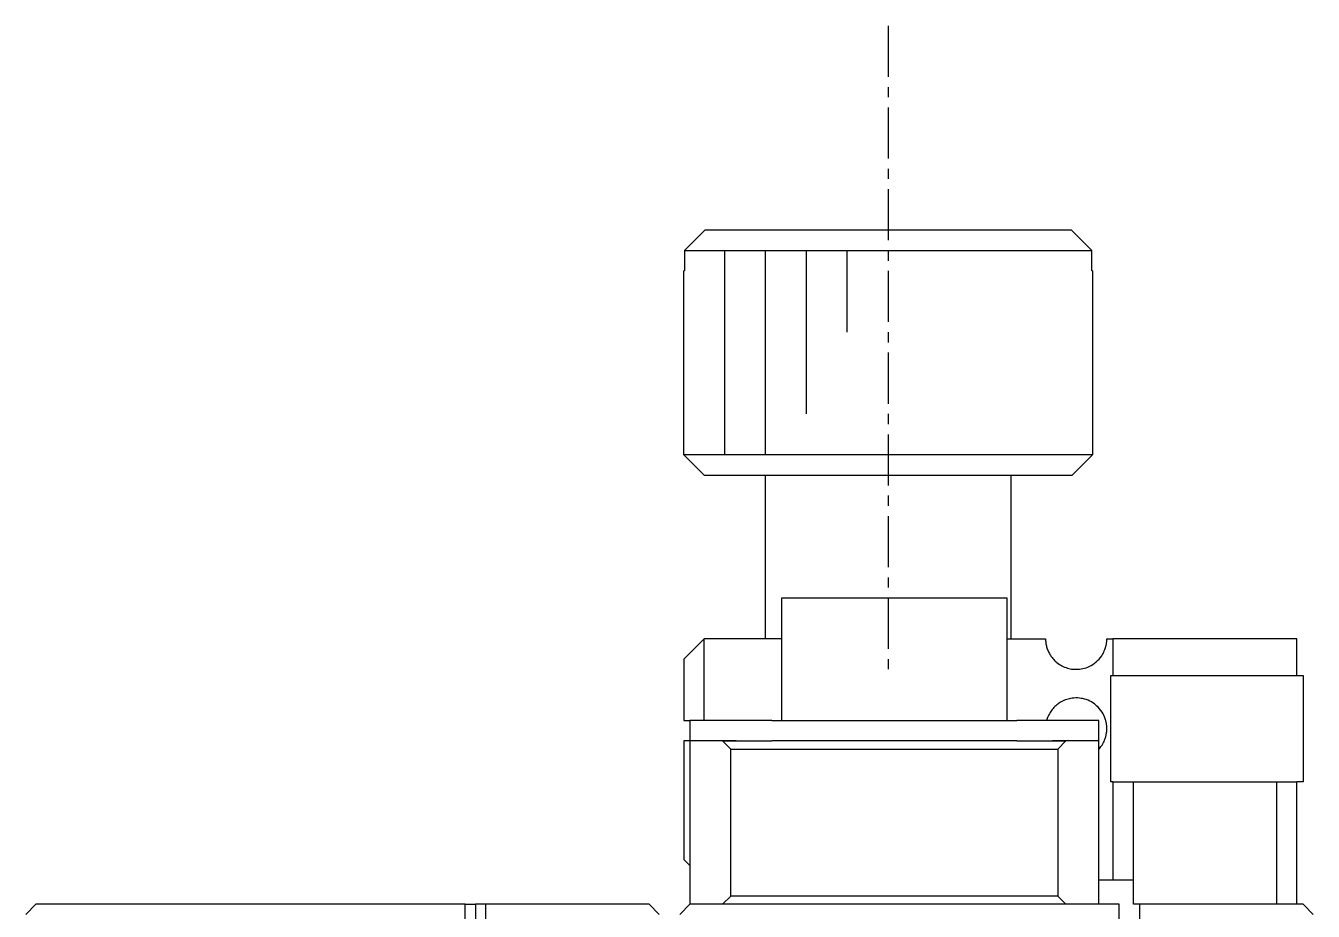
# Model space of a CAD drawing. Extents: x 10 to 347, y 10 to 222.
# Drawn here: x 315.2 to 346.7, y 157.32 to 178.99 of the extents above; entities that cross this region are included whole.
import ezdxf

# ---------------------------------------------------------------- set-up
doc = ezdxf.new("R2010")
doc.units = 0
doc.linetypes.add('CENTER', pattern=[2, 1.25, -0.25, 0.25, -0.25])
doc.layers.get('0').update_dxf_attribs({"linetype": 'CONTINUOUS'})
doc.layers.add('CENTER', color=1, linetype='CENTER')

msp = doc.modelspace()

# ---------------------------------------------------------------- linework, layer by layer
at = {"color": 7, "linetype": 'CONTINUOUS'}
for p, q in [((331.822, 173.994), (331.32, 173.494)), ((340.786, 173.994), (331.822, 173.994)), ((341.288, 173.494), (340.786, 173.994)), ((331.32, 173.494), (341.288, 173.494)), ((331.32, 173.494), (331.32, 172.994)), ((341.288, 172.994), (341.288, 173.494)), ((331.32, 172.994), (331.304, 172.994)), ((331.304, 168.494), (331.304, 172.994)), ((341.304, 172.994), (341.288, 172.994)), ((341.304, 172.994), (341.304, 168.494)), ((341.304, 168.494), (331.304, 168.494)), ((331.804, 167.994), (331.304, 168.494)), ((341.304, 168.494), (340.804, 167.994)), ((331.804, 167.994), (340.804, 167.994)), ((333.304, 163.994), (333.304, 167.994)), ((339.304, 167.994), (339.304, 163.994)), ((333.704, 164.994), (339.204, 164.994)), ((333.704, 161.994), (333.704, 164.994)), ((339.204, 164.994), (339.204, 161.994)), ((331.304, 163.494), (331.804, 163.994)), ((331.804, 161.994), (331.804, 163.994)), ((333.704, 163.994), (331.804, 163.994)), ((339.204, 163.994), (340.154, 163.994)), ((340.154, 163.994), (340.154, 163.968)), ((340.154, 163.968), (340.156, 163.943)), ((340.156, 163.943), (340.158, 163.918)), ((340.158, 163.918), (340.161, 163.893)), ((340.161, 163.893), (340.165, 163.868)), ((340.165, 163.868), (340.169, 163.843)), ((340.169, 163.843), (340.175, 163.818)), ((340.175, 163.818), (340.181, 163.793)), ((341.622, 163.777), (341.629, 163.803)), ((341.629, 163.803), (341.633, 163.816)), ((341.633, 163.816), (341.636, 163.83)), ((341.636, 163.83), (341.639, 163.845)), ((341.639, 163.845), (341.642, 163.858)), ((341.642, 163.858), (341.644, 163.872)), ((341.644, 163.872), (341.646, 163.887)), ((341.646, 163.887), (341.648, 163.902)), ((341.648, 163.902), (341.65, 163.917)), ((341.65, 163.917), (341.651, 163.932)), ((341.651, 163.932), (341.652, 163.944)), ((341.652, 163.944), (341.653, 163.957)), ((341.653, 163.957), (341.654, 163.969)), ((341.654, 163.981), (341.654, 163.994)), ((341.654, 163.994), (341.804, 163.994)), ((341.654, 163.969), (341.654, 163.981)), ((346.304, 163.994), (341.804, 163.994)), ((341.804, 163.994), (341.804, 163.094)), ((346.304, 163.094), (346.304, 163.994)), ((331.304, 163.494), (331.304, 161.994)), ((340.181, 163.793), (340.189, 163.768)), ((340.189, 163.768), (340.196, 163.745)), ((340.196, 163.745), (340.205, 163.721)), ((340.205, 163.721), (340.215, 163.698)), ((340.215, 163.698), (340.225, 163.676)), ((340.225, 163.676), (340.236, 163.653)), ((340.236, 163.653), (340.247, 163.632)), ((340.247, 163.632), (340.26, 163.61)), ((340.26, 163.61), (340.273, 163.589)), ((340.273, 163.589), (340.286, 163.569)), ((340.286, 163.569), (340.3, 163.549)), ((340.3, 163.549), (340.314, 163.53)), ((340.314, 163.53), (340.333, 163.507)), ((340.333, 163.507), (340.353, 163.485)), ((341.429, 163.458), (341.464, 163.495)), ((341.464, 163.495), (341.497, 163.534)), ((341.497, 163.534), (341.528, 163.577)), ((341.528, 163.577), (341.545, 163.605)), ((341.545, 163.605), (341.562, 163.633)), ((341.562, 163.633), (341.577, 163.663)), ((341.577, 163.663), (341.592, 163.695)), ((341.592, 163.695), (341.599, 163.711)), ((341.599, 163.711), (341.605, 163.728)), ((341.605, 163.728), (341.614, 163.752)), ((341.614, 163.752), (341.622, 163.777)), ((340.353, 163.485), (340.373, 163.464)), ((340.373, 163.464), (340.393, 163.445)), ((340.393, 163.445), (340.413, 163.427)), ((340.413, 163.427), (340.433, 163.41)), ((340.433, 163.41), (340.463, 163.387)), ((340.463, 163.387), (340.493, 163.366)), ((340.493, 163.366), (340.525, 163.347)), ((340.525, 163.347), (340.556, 163.329)), ((340.556, 163.329), (340.588, 163.313)), ((340.588, 163.313), (340.621, 163.299)), ((340.621, 163.299), (340.655, 163.286)), ((340.655, 163.286), (340.69, 163.275)), ((340.69, 163.275), (340.724, 163.266)), ((340.724, 163.266), (340.759, 163.258)), ((340.759, 163.258), (340.793, 163.252)), ((340.793, 163.252), (340.827, 163.248)), ((340.827, 163.248), (340.861, 163.245)), ((340.861, 163.245), (340.895, 163.244)), ((340.895, 163.244), (340.939, 163.245)), ((340.939, 163.245), (340.983, 163.248)), ((340.983, 163.248), (341.025, 163.254)), ((341.025, 163.254), (341.067, 163.262)), ((341.067, 163.262), (341.107, 163.272)), ((341.107, 163.272), (341.147, 163.284)), ((341.147, 163.284), (341.185, 163.298)), ((341.185, 163.298), (341.222, 163.315)), ((341.222, 163.315), (341.267, 163.338)), ((341.267, 163.338), (341.311, 163.364)), ((341.311, 163.364), (341.352, 163.392)), ((341.352, 163.392), (341.391, 163.424)), ((341.391, 163.424), (341.429, 163.458)), ((341.754, 163.094), (346.454, 163.094)), ((341.754, 160.494), (341.754, 163.094)), ((346.454, 163.094), (346.454, 160.494)), ((340.844, 162.541), (340.806, 162.537)), ((340.893, 162.544), (340.844, 162.541)), ((340.942, 162.543), (340.893, 162.544)), ((340.989, 162.539), (340.942, 162.543)), ((340.3, 162.239), (340.282, 162.213)), ((340.319, 162.264), (340.3, 162.239)), ((340.339, 162.287), (340.319, 162.264)), ((340.36, 162.311), (340.339, 162.287)), ((340.382, 162.333), (340.36, 162.311)), ((340.405, 162.354), (340.382, 162.333)), ((340.428, 162.373), (340.405, 162.354)), ((340.451, 162.392), (340.428, 162.373)), ((340.475, 162.409), (340.451, 162.392)), ((340.499, 162.425), (340.475, 162.409)), ((340.523, 162.44), (340.499, 162.425)), ((340.554, 162.457), (340.523, 162.44)), ((340.584, 162.472), (340.554, 162.457)), ((340.615, 162.486), (340.584, 162.472)), ((340.646, 162.498), (340.615, 162.486)), ((340.676, 162.508), (340.646, 162.498)), ((340.707, 162.517), (340.676, 162.508)), ((340.737, 162.525), (340.707, 162.517)), ((340.767, 162.531), (340.737, 162.525)), ((340.806, 162.537), (340.767, 162.531)), ((341.023, 162.534), (340.989, 162.539)), ((341.057, 162.528), (341.023, 162.534)), ((341.104, 162.516), (341.057, 162.528)), ((341.15, 162.502), (341.104, 162.516)), ((341.193, 162.486), (341.15, 162.502)), ((341.235, 162.467), (341.193, 162.486)), ((341.275, 162.446), (341.235, 162.467)), ((341.313, 162.423), (341.275, 162.446)), ((341.349, 162.398), (341.313, 162.423)), ((341.383, 162.371), (341.349, 162.398)), ((341.413, 162.345), (341.383, 162.371)), ((341.441, 162.317), (341.413, 162.345)), ((341.476, 162.279), (341.441, 162.317)), ((341.509, 162.237), (341.476, 162.279)), ((341.539, 162.192), (341.509, 162.237)), ((331.304, 161.994), (331.454, 161.994)), ((331.454, 161.994), (331.454, 161.494)), ((333.454, 161.994), (331.454, 161.994)), ((333.454, 161.994), (339.454, 161.994)), ((341.454, 161.994), (339.454, 161.994)), ((340.188, 162.019), (340.181, 161.994)), ((340.197, 162.043), (340.188, 162.019)), ((340.206, 162.068), (340.197, 162.043)), ((340.219, 162.099), (340.206, 162.068)), ((340.233, 162.129), (340.219, 162.099)), ((340.249, 162.158), (340.233, 162.129)), ((340.265, 162.186), (340.249, 162.158)), ((340.282, 162.213), (340.265, 162.186)), ((341.454, 161.494), (341.454, 161.994)), ((341.56, 162.157), (341.539, 162.192)), ((341.58, 162.119), (341.56, 162.157)), ((341.595, 162.085), (341.58, 162.119)), ((341.605, 162.061), (341.595, 162.085)), ((341.614, 162.036), (341.605, 162.061)), ((341.622, 162.009), (341.614, 162.036)), ((341.628, 161.989), (341.622, 162.009)), ((341.633, 161.968), (341.628, 161.989)), ((341.637, 161.954), (341.633, 161.968)), ((341.64, 161.939), (341.637, 161.954)), ((341.643, 161.923), (341.64, 161.939)), ((341.645, 161.908), (341.643, 161.923)), ((341.627, 161.593), (341.632, 161.612)), ((341.632, 161.612), (341.635, 161.626)), ((341.635, 161.626), (341.638, 161.641)), ((341.638, 161.641), (341.641, 161.656)), ((341.641, 161.656), (341.644, 161.671)), ((341.644, 161.671), (341.646, 161.687)), ((341.647, 161.895), (341.645, 161.908)), ((341.646, 161.687), (341.648, 161.703)), ((341.649, 161.882), (341.647, 161.895)), ((341.648, 161.703), (341.65, 161.716)), ((341.65, 161.869), (341.649, 161.882)), ((341.651, 161.859), (341.65, 161.869)), ((341.65, 161.716), (341.651, 161.729)), ((341.652, 161.848), (341.651, 161.859)), ((341.651, 161.729), (341.652, 161.743)), ((341.653, 161.838), (341.652, 161.848)), ((341.652, 161.743), (341.653, 161.754)), ((341.653, 161.827), (341.653, 161.838)), ((341.654, 161.817), (341.653, 161.827)), ((341.653, 161.764), (341.654, 161.775)), ((341.653, 161.754), (341.653, 161.764)), ((341.654, 161.806), (341.654, 161.817)), ((341.654, 161.796), (341.654, 161.806)), ((341.654, 161.785), (341.654, 161.796)), ((341.654, 161.775), (341.654, 161.785)), ((331.304, 161.494), (331.304, 158.594)), ((331.454, 161.494), (331.304, 161.494)), ((332.254, 161.494), (331.454, 161.494)), ((331.454, 161.494), (331.454, 157.494)), ((332.254, 161.494), (332.454, 161.294)), ((332.582, 161.494), (332.254, 161.494)), ((332.254, 161.494), (332.582, 161.494)), ((332.454, 157.694), (332.454, 161.294)), ((332.454, 161.294), (340.454, 161.294)), ((332.582, 161.494), (333.454, 161.494)), ((339.454, 161.494), (333.454, 161.494)), ((339.454, 161.494), (340.326, 161.494)), ((340.654, 161.494), (340.326, 161.494)), ((340.326, 161.494), (340.654, 161.494)), ((340.454, 161.294), (340.654, 161.494)), ((340.454, 161.294), (340.454, 157.694)), ((341.454, 161.494), (340.654, 161.494)), ((341.454, 157.494), (341.454, 161.494)), ((341.454, 161.284), (341.482, 161.316)), ((341.482, 161.316), (341.51, 161.353)), ((341.51, 161.353), (341.537, 161.392)), ((341.537, 161.392), (341.562, 161.435)), ((341.562, 161.435), (341.574, 161.457)), ((341.574, 161.457), (341.585, 161.48)), ((341.585, 161.48), (341.598, 161.51)), ((341.598, 161.51), (341.606, 161.531)), ((341.606, 161.531), (341.614, 161.553)), ((341.614, 161.553), (341.622, 161.576)), ((341.622, 161.576), (341.627, 161.593)), ((341.804, 160.494), (341.754, 160.494)), ((341.804, 160.494), (341.804, 158.094)), ((341.804, 160.494), (342.304, 160.494)), ((342.304, 158.094), (342.304, 160.494)), ((342.304, 160.494), (345.804, 160.494)), ((345.804, 160.494), (345.804, 157.494)), ((345.804, 160.494), (346.304, 160.494)), ((346.454, 160.494), (346.304, 160.494)), ((346.304, 157.494), (346.304, 160.494)), ((331.454, 158.444), (331.304, 158.594)), ((341.454, 158.094), (341.804, 158.094)), ((341.804, 158.094), (342.304, 158.094)), ((342.304, 157.494), (342.304, 158.094)), ((332.454, 157.694), (332.254, 157.494)), ((340.454, 157.694), (332.454, 157.694)), ((340.654, 157.494), (340.454, 157.694)), ((315.454, 157.494), (315.204, 157.244)), ((325.954, 157.494), (315.454, 157.494)), ((325.954, 156.994), (325.954, 157.494)), ((325.954, 157.494), (326.204, 157.494)), ((326.204, 157.494), (326.204, 156.094)), ((326.454, 157.494), (326.204, 157.494)), ((330.454, 157.494), (326.454, 157.494)), ((326.454, 157.494), (326.454, 156.994)), ((330.704, 157.244), (330.454, 157.494)), ((331.454, 157.494), (331.204, 157.244)), ((341.954, 157.494), (331.454, 157.494)), ((341.954, 156.994), (341.954, 157.494)), ((342.454, 157.494), (342.304, 157.494)), ((346.454, 157.494), (342.454, 157.494)), ((342.454, 157.494), (342.454, 156.994)), ((346.704, 157.244), (346.454, 157.494))]:
    msp.add_line(p, q, dxfattribs=at)
at = {"color": 3, "linetype": 'CONTINUOUS'}
for p, q in [((332.304, 168.494), (332.304, 173.494)), ((333.304, 168.494), (333.304, 173.494)), ((334.304, 169.494), (334.304, 173.494)), ((335.304, 171.494), (335.304, 173.494))]:
    msp.add_line(p, q, dxfattribs=at)
at = {"layer": 'CENTER', "color": 1, "linetype": 'CENTER'}
msp.add_line((336.304, 178.994), (336.304, 162.994), dxfattribs=at)

doc.saveas('drawing.dxf')
